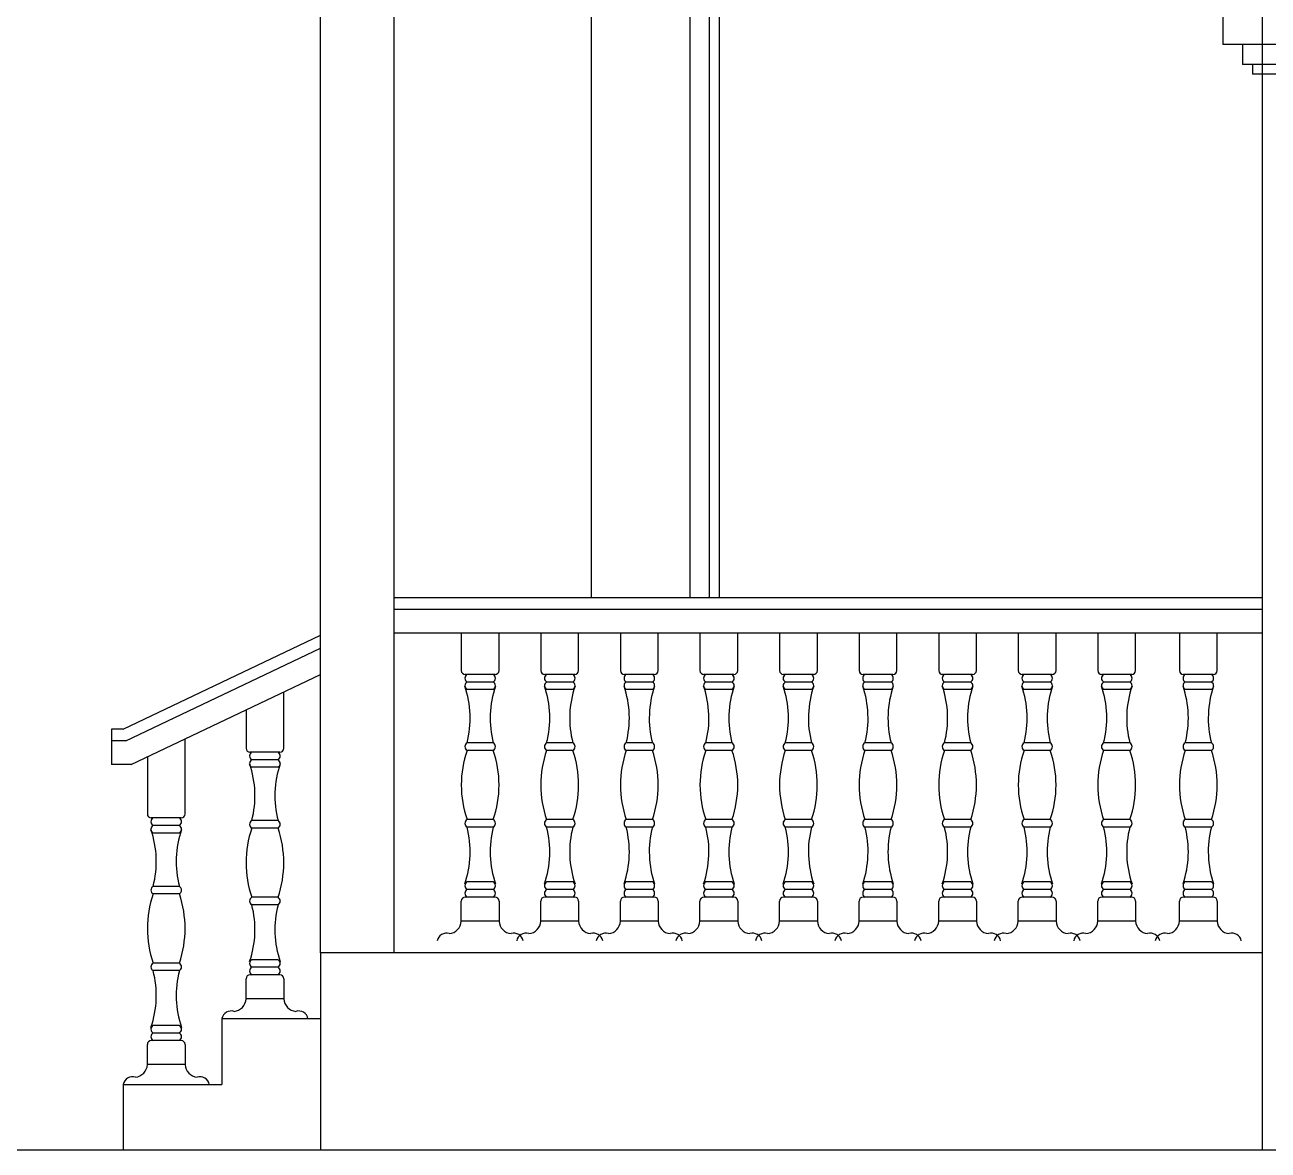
# Model space of a CAD drawing. Extents: x 182769.15 to 182771.38, y 101811.72 to 101812.21.
# Drawn here: x 182770.7202 to 182770.7832, y 101812.0323 to 101812.0893 of the extents above; entities that cross this region are included whole.
import ezdxf

# ---------------------------------------------------------------- set-up
doc = ezdxf.new("R2010")
doc.units = 0
doc.header["$MEASUREMENT"] = 0
doc.layers.add('BALKON', color=4, linetype='Continuous')
doc.layers.add('DUVAR', color=7, linetype='Continuous')

msp = doc.modelspace()

# ---------------------------------------------------------------- linework, layer by layer
at = {"layer": 'BALKON'}
for p, q in [((182770.7389413509, 101812.0602767551), (182770.7829413509, 101812.0602767551)), ((182770.7389413509, 101812.0596767551), (182770.7829413509, 101812.0596767551)), ((182770.7389413509, 101812.0584767551), (182770.7829413509, 101812.0584767551)), ((182770.7423558311, 101812.0584767551), (182770.7423558311, 101812.0565729722)), ((182770.7442710311, 101812.0565729722), (182770.7442710311, 101812.0584767551)), ((182770.7463878311, 101812.0584767551), (182770.7463878311, 101812.0565729722)), ((182770.7483030311, 101812.0565729722), (182770.7483030311, 101812.0584767551)), ((182770.7504198311, 101812.0584767551), (182770.7504198311, 101812.0565729722)), ((182770.7523350311, 101812.0565729722), (182770.7523350311, 101812.0584767551)), ((182770.7544518311, 101812.0584767551), (182770.7544518311, 101812.0565729722)), ((182770.7563670311, 101812.0565729722), (182770.7563670311, 101812.0584767551)), ((182770.7584838311, 101812.0584767551), (182770.7584838311, 101812.0565729722)), ((182770.7603990311, 101812.0565729722), (182770.7603990311, 101812.0584767551)), ((182770.7625158311, 101812.0584767551), (182770.7625158311, 101812.0565729722)), ((182770.7644310311, 101812.0565729722), (182770.7644310311, 101812.0584767551)), ((182770.7665478312, 101812.0584767551), (182770.7665478312, 101812.0565729722)), ((182770.7684630311, 101812.0565729722), (182770.7684630311, 101812.0584767551)), ((182770.7705798312, 101812.0584767551), (182770.7705798312, 101812.0565729722)), ((182770.7724950312, 101812.0565729722), (182770.7724950312, 101812.0584767551)), ((182770.7746118311, 101812.0584767551), (182770.7746118311, 101812.0565729722)), ((182770.7765270312, 101812.0565729722), (182770.7765270312, 101812.0584767551)), ((182770.7787454382, 101812.0584767551), (182770.7787454382, 101812.0565729722)), ((182770.7806606382, 101812.0565729722), (182770.7806606382, 101812.0584767551)), ((182770.7440712111, 101812.0563731322), (182770.7425556711, 101812.0563731322)), ((182770.7481032111, 101812.0563731322), (182770.7465876711, 101812.0563731322)), ((182770.7521352111, 101812.0563731322), (182770.7506196711, 101812.0563731322)), ((182770.7561672111, 101812.0563731322), (182770.7546516711, 101812.0563731322)), ((182770.7601992111, 101812.0563731322), (182770.7586836711, 101812.0563731322)), ((182770.7642312111, 101812.0563731322), (182770.7627156712, 101812.0563731322)), ((182770.7682632112, 101812.0563731322), (182770.7667476712, 101812.0563731322)), ((182770.7722952112, 101812.0563731322), (182770.7707796711, 101812.0563731322)), ((182770.7763272111, 101812.0563731322), (182770.7748116711, 101812.0563731322)), ((182770.7804608182, 101812.0563731322), (182770.7789452782, 101812.0563731322)), ((182770.7439780911, 101812.0559897922), (182770.7426487911, 101812.0559897922)), ((182770.7480100911, 101812.0559897922), (182770.7466807911, 101812.0559897922)), ((182770.7520420911, 101812.0559897922), (182770.7507127911, 101812.0559897922)), ((182770.7560740911, 101812.0559897922), (182770.7547447911, 101812.0559897922)), ((182770.7601060912, 101812.0559897922), (182770.7587767911, 101812.0559897922)), ((182770.7641380912, 101812.0559897922), (182770.7628087911, 101812.0559897922)), ((182770.7681700911, 101812.0559897922), (182770.7668407912, 101812.0559897922)), ((182770.7722020911, 101812.0559897922), (182770.7708727912, 101812.0559897922)), ((182770.7762340911, 101812.0559897922), (182770.7749047911, 101812.0559897922)), ((182770.7803676982, 101812.0559897922), (182770.7790383982, 101812.0559897922)), ((182770.7333641216, 101812.0526351665), (182770.7333641216, 101812.055489058)), ((182770.7439780911, 101812.0556067522), (182770.7426487911, 101812.0556067522)), ((182770.7480100911, 101812.0556067522), (182770.7466807911, 101812.0556067522)), ((182770.7520420911, 101812.0556067522), (182770.7507127911, 101812.0556067522)), ((182770.7560740911, 101812.0556067522), (182770.7547447911, 101812.0556067522)), ((182770.7601060912, 101812.0556067522), (182770.7587767911, 101812.0556067522)), ((182770.7641380912, 101812.0556067522), (182770.7628087911, 101812.0556067522)), ((182770.7681700911, 101812.0556067522), (182770.7668407912, 101812.0556067522)), ((182770.7722020911, 101812.0556067522), (182770.7708727912, 101812.0556067522)), ((182770.7762340911, 101812.0556067522), (182770.7749047911, 101812.0556067522)), ((182770.7803676982, 101812.0556067522), (182770.7790383982, 101812.0556067522)), ((182770.7314489216, 101812.0545769541), (182770.7314489216, 101812.0526351665)), ((182770.7283635198, 101812.0493031665), (182770.7283635198, 101812.0531075477)), ((182770.7439780911, 101812.0529064322), (182770.7426487911, 101812.0529064322)), ((182770.7439780911, 101812.0525233922), (182770.7426487911, 101812.0525233922)), ((182770.7480100911, 101812.0529064322), (182770.7466807911, 101812.0529064322)), ((182770.7480100911, 101812.0525233922), (182770.7466807911, 101812.0525233922)), ((182770.7520420911, 101812.0529064322), (182770.7507127911, 101812.0529064322)), ((182770.7520420911, 101812.0525233922), (182770.7507127911, 101812.0525233922)), ((182770.7560740911, 101812.0529064322), (182770.7547447911, 101812.0529064322)), ((182770.7560740911, 101812.0525233922), (182770.7547447911, 101812.0525233922)), ((182770.7601060912, 101812.0529064322), (182770.7587767911, 101812.0529064322)), ((182770.7601060912, 101812.0525233922), (182770.7587767911, 101812.0525233922)), ((182770.7641380912, 101812.0529064322), (182770.7628087911, 101812.0529064322)), ((182770.7641380912, 101812.0525233922), (182770.7628087911, 101812.0525233922)), ((182770.7681700911, 101812.0529064322), (182770.7668407912, 101812.0529064322)), ((182770.7681700911, 101812.0525233922), (182770.7668407912, 101812.0525233922)), ((182770.7722020911, 101812.0529064322), (182770.7708727912, 101812.0529064322)), ((182770.7722020911, 101812.0525233922), (182770.7708727912, 101812.0525233922)), ((182770.7762340911, 101812.0529064322), (182770.7749047911, 101812.0529064322)), ((182770.7762340911, 101812.0525233922), (182770.7749047911, 101812.0525233922)), ((182770.7803676982, 101812.0529064322), (182770.7790383982, 101812.0529064322)), ((182770.7803676982, 101812.0525233922), (182770.7790383982, 101812.0525233922)), ((182770.7264483198, 101812.0521954437), (182770.7264483198, 101812.0493031665)), ((182770.7331643016, 101812.0524353265), (182770.7316487616, 101812.0524353265)), ((182770.7330711816, 101812.0520519865), (182770.7317418816, 101812.0520519865)), ((182770.7330711816, 101812.0516689465), (182770.7317418816, 101812.0516689465)), ((182770.7281636998, 101812.0491033265), (182770.7266481598, 101812.0491033265)), ((182770.7330711816, 101812.0489686265), (182770.7317418816, 101812.0489686265)), ((182770.7439780911, 101812.0490213922), (182770.7426487911, 101812.0490213922)), ((182770.7480100911, 101812.0490213922), (182770.7466807911, 101812.0490213922)), ((182770.7520420911, 101812.0490213922), (182770.7507127911, 101812.0490213922)), ((182770.7560740911, 101812.0490213922), (182770.7547447911, 101812.0490213922)), ((182770.7601060912, 101812.0490213922), (182770.7587767911, 101812.0490213922)), ((182770.7641380912, 101812.0490213922), (182770.7628087911, 101812.0490213922)), ((182770.7681700911, 101812.0490213922), (182770.7668407912, 101812.0490213922)), ((182770.7722020911, 101812.0490213922), (182770.7708727912, 101812.0490213922)), ((182770.7762340911, 101812.0490213922), (182770.7749047911, 101812.0490213922)), ((182770.7803676982, 101812.0490213922), (182770.7790383982, 101812.0490213922)), ((182770.7280705798, 101812.0487199865), (182770.7267412798, 101812.0487199865)), ((182770.7280705798, 101812.0483369465), (182770.7267412798, 101812.0483369465)), ((182770.7330711816, 101812.0485855865), (182770.7317418816, 101812.0485855865)), ((182770.7439780911, 101812.0486383522), (182770.7426487911, 101812.0486383522)), ((182770.7480100911, 101812.0486383522), (182770.7466807911, 101812.0486383522)), ((182770.7520420911, 101812.0486383522), (182770.7507127911, 101812.0486383522)), ((182770.7560740911, 101812.0486383522), (182770.7547447911, 101812.0486383522)), ((182770.7601060912, 101812.0486383522), (182770.7587767911, 101812.0486383522)), ((182770.7641380912, 101812.0486383522), (182770.7628087911, 101812.0486383522)), ((182770.7681700911, 101812.0486383522), (182770.7668407912, 101812.0486383522)), ((182770.7722020911, 101812.0486383522), (182770.7708727912, 101812.0486383522)), ((182770.7762340911, 101812.0486383522), (182770.7749047911, 101812.0486383522)), ((182770.7803676982, 101812.0486383522), (182770.7790383982, 101812.0486383522)), ((182770.7280705798, 101812.0456366265), (182770.7267412798, 101812.0456366265)), ((182770.7439780911, 101812.0458619522), (182770.7426487911, 101812.0458619522)), ((182770.7480100911, 101812.0458619522), (182770.7466807911, 101812.0458619522)), ((182770.7520420911, 101812.0458619522), (182770.7507127911, 101812.0458619522)), ((182770.7560740911, 101812.0458619522), (182770.7547447911, 101812.0458619522)), ((182770.7601060912, 101812.0458619522), (182770.7587767911, 101812.0458619522)), ((182770.7641380912, 101812.0458619522), (182770.7628087911, 101812.0458619522)), ((182770.7681700911, 101812.0458619522), (182770.7668407912, 101812.0458619522)), ((182770.7722020911, 101812.0458619522), (182770.7708727912, 101812.0458619522)), ((182770.7762340911, 101812.0458619522), (182770.7749047911, 101812.0458619522)), ((182770.7803676982, 101812.0458619522), (182770.7790383982, 101812.0458619522)), ((182770.7280705798, 101812.0452535865), (182770.7267412798, 101812.0452535865)), ((182770.7330711816, 101812.0450835865), (182770.7317418816, 101812.0450835865)), ((182770.7440712111, 101812.0450955722), (182770.7425556711, 101812.0450955722)), ((182770.7439780911, 101812.0454789122), (182770.7426487911, 101812.0454789122)), ((182770.7481032111, 101812.0450955722), (182770.7465876711, 101812.0450955722)), ((182770.7480100911, 101812.0454789122), (182770.7466807911, 101812.0454789122)), ((182770.7521352111, 101812.0450955722), (182770.7506196711, 101812.0450955722)), ((182770.7520420911, 101812.0454789122), (182770.7507127911, 101812.0454789122)), ((182770.7561672111, 101812.0450955722), (182770.7546516711, 101812.0450955722)), ((182770.7560740911, 101812.0454789122), (182770.7547447911, 101812.0454789122)), ((182770.7601992111, 101812.0450955722), (182770.7586836711, 101812.0450955722)), ((182770.7601060912, 101812.0454789122), (182770.7587767911, 101812.0454789122)), ((182770.7642312111, 101812.0450955722), (182770.7627156712, 101812.0450955722)), ((182770.7641380912, 101812.0454789122), (182770.7628087911, 101812.0454789122)), ((182770.7682632112, 101812.0450955722), (182770.7667476712, 101812.0450955722)), ((182770.7681700911, 101812.0454789122), (182770.7668407912, 101812.0454789122)), ((182770.7722952112, 101812.0450955722), (182770.7707796711, 101812.0450955722)), ((182770.7722020911, 101812.0454789122), (182770.7708727912, 101812.0454789122)), ((182770.7763272111, 101812.0450955722), (182770.7748116711, 101812.0450955722)), ((182770.7762340911, 101812.0454789122), (182770.7749047911, 101812.0454789122)), ((182770.7804608182, 101812.0450955722), (182770.7789452782, 101812.0450955722)), ((182770.7803676982, 101812.0454789122), (182770.7790383982, 101812.0454789122)), ((182770.7330711816, 101812.0447005465), (182770.7317418816, 101812.0447005465)), ((182770.7423558311, 101812.0438784122), (182770.7423558311, 101812.0448957322)), ((182770.7442710311, 101812.0448957322), (182770.7442710311, 101812.0438784122)), ((182770.7463878311, 101812.0438784122), (182770.7463878311, 101812.0448957322)), ((182770.7483030311, 101812.0448957322), (182770.7483030311, 101812.0438784122)), ((182770.7504198311, 101812.0438784122), (182770.7504198311, 101812.0448957322)), ((182770.7523350311, 101812.0448957322), (182770.7523350311, 101812.0438784122)), ((182770.7544518311, 101812.0438784122), (182770.7544518311, 101812.0448957322)), ((182770.7563670311, 101812.0448957322), (182770.7563670311, 101812.0438784122)), ((182770.7584838311, 101812.0438784122), (182770.7584838311, 101812.0448957322)), ((182770.7603990311, 101812.0448957322), (182770.7603990311, 101812.0438784122)), ((182770.7625158311, 101812.0438784122), (182770.7625158311, 101812.0448957322)), ((182770.7644310311, 101812.0448957322), (182770.7644310311, 101812.0438784122)), ((182770.7665478312, 101812.0438784122), (182770.7665478312, 101812.0448957322)), ((182770.7684630311, 101812.0448957322), (182770.7684630311, 101812.0438784122)), ((182770.7705798312, 101812.0438784122), (182770.7705798312, 101812.0448957322)), ((182770.7724950312, 101812.0448957322), (182770.7724950312, 101812.0438784122)), ((182770.7746118311, 101812.0438784122), (182770.7746118311, 101812.0448957322)), ((182770.7765270312, 101812.0448957322), (182770.7765270312, 101812.0438784122)), ((182770.7787454382, 101812.0438784122), (182770.7787454382, 101812.0448957322)), ((182770.7806606382, 101812.0448957322), (182770.7806606382, 101812.0438784122)), ((182770.7442710311, 101812.0438784122), (182770.7423558311, 101812.0438784122)), ((182770.7483030311, 101812.0438784122), (182770.7463878311, 101812.0438784122)), ((182770.7523350311, 101812.0438784122), (182770.7504198311, 101812.0438784122)), ((182770.7563670311, 101812.0438784122), (182770.7544518311, 101812.0438784122)), ((182770.7603990311, 101812.0438784122), (182770.7584838311, 101812.0438784122)), ((182770.7644310311, 101812.0438784122), (182770.7625158311, 101812.0438784122)), ((182770.7684630311, 101812.0438784122), (182770.7665478312, 101812.0438784122)), ((182770.7724950312, 101812.0438784122), (182770.7705798312, 101812.0438784122)), ((182770.7765270312, 101812.0438784122), (182770.7746118311, 101812.0438784122)), ((182770.7806606382, 101812.0438784122), (182770.7787454382, 101812.0438784122)), ((182770.7330711816, 101812.0419241465), (182770.7317418816, 101812.0419241465)), ((182770.7280705798, 101812.0417515865), (182770.7267412798, 101812.0417515865)), ((182770.7280705798, 101812.0413685465), (182770.7267412798, 101812.0413685465)), ((182770.7330711816, 101812.0415411065), (182770.7317418816, 101812.0415411065)), ((182770.7314489216, 101812.0399406065), (182770.7314489216, 101812.0409579265)), ((182770.7331643016, 101812.0411577665), (182770.7316487616, 101812.0411577665)), ((182770.7333641216, 101812.0409579265), (182770.7333641216, 101812.0399406065)), ((182770.7333641216, 101812.0399406065), (182770.7314489216, 101812.0399406065)), ((182770.7280705798, 101812.0385921465), (182770.7267412798, 101812.0385921465)), ((182770.7280705798, 101812.0382091065), (182770.7267412798, 101812.0382091065)), ((182770.7264483198, 101812.0366086065), (182770.7264483198, 101812.0376259265)), ((182770.7281636998, 101812.0378257665), (182770.7266481598, 101812.0378257665)), ((182770.7283635198, 101812.0376259265), (182770.7283635198, 101812.0366086065)), ((182770.7283635198, 101812.0366086065), (182770.7264483198, 101812.0366086065))]:
    msp.add_line(p, q, dxfattribs=at)
for centre, radius, start, end in [((182770.7425556711, 101812.0565729722), 0.00019982, 180, 270), ((182770.7427597511, 101812.0561816122), 0.00022134, 120.0894435224688, 239.9105564775312), ((182770.7438671111, 101812.0561816122), 0.00022134, 300.0894435224688, 59.91055647753119), ((182770.7440712111, 101812.0565729722), 0.00019982, 270, 0), ((182770.7465876711, 101812.0565729722), 0.00019982, 180, 270), ((182770.7467917512, 101812.0561816122), 0.00022134, 120.0894435224688, 239.9105564775312), ((182770.7478991111, 101812.0561816122), 0.00022134, 300.0894435224688, 59.91055647753119), ((182770.7481032111, 101812.0565729722), 0.00019982, 270, 0), ((182770.7506196711, 101812.0565729722), 0.00019982, 180, 270), ((182770.7508237512, 101812.0561816122), 0.00022134, 120.0894435224688, 239.9105564775312), ((182770.7519311112, 101812.0561816122), 0.00022134, 300.0894435224688, 59.91055647753119), ((182770.7521352111, 101812.0565729722), 0.00019982, 270, 0), ((182770.7546516711, 101812.0565729722), 0.00019982, 180, 270), ((182770.7548557511, 101812.0561816122), 0.00022134, 120.0894435224688, 239.9105564775312), ((182770.7559631112, 101812.0561816122), 0.00022134, 300.0894435224688, 59.91055647753119), ((182770.7561672111, 101812.0565729722), 0.00019982, 270, 0), ((182770.7586836711, 101812.0565729722), 0.00019982, 180, 270), ((182770.7588877511, 101812.0561816122), 0.00022134, 120.0894435224688, 239.9105564775312), ((182770.7599951111, 101812.0561816122), 0.00022134, 300.0894435224688, 59.91055647753119), ((182770.7601992111, 101812.0565729722), 0.00019982, 270, 0), ((182770.7627156712, 101812.0565729722), 0.00019982, 180, 270), ((182770.7629197511, 101812.0561816122), 0.00022134, 120.0894435224688, 239.9105564775312), ((182770.7640271111, 101812.0561816122), 0.00022134, 300.0894435224688, 59.91055647753119), ((182770.7642312111, 101812.0565729722), 0.00019982, 270, 0), ((182770.7667476712, 101812.0565729722), 0.00019982, 180, 270), ((182770.7669517511, 101812.0561816122), 0.00022134, 120.0894435224688, 239.9105564775312), ((182770.7680591111, 101812.0561816122), 0.00022134, 300.0894435224688, 59.91055647753119), ((182770.7682632112, 101812.0565729722), 0.00019982, 270, 0), ((182770.7707796711, 101812.0565729722), 0.00019982, 180, 270), ((182770.7709837511, 101812.0561816122), 0.00022134, 120.0894435224688, 239.9105564775312), ((182770.7720911111, 101812.0561816122), 0.00022134, 300.0894435224688, 59.91055647753119), ((182770.7722952112, 101812.0565729722), 0.00019982, 270, 0), ((182770.7748116711, 101812.0565729722), 0.00019982, 180, 270), ((182770.7750157511, 101812.0561816122), 0.00022134, 120.0894435224688, 239.9105564775312), ((182770.7761231111, 101812.0561816122), 0.00022134, 300.0894435224688, 59.91055647753119), ((182770.7763272111, 101812.0565729722), 0.00019982, 270, 0), ((182770.7789452782, 101812.0565729722), 0.00019982, 180, 270), ((182770.7791493582, 101812.0561816122), 0.00022134, 120.0894435224688, 239.9105564775312), ((182770.7802567182, 101812.0561816122), 0.00022134, 300.0894435224688, 59.91055647753119), ((182770.7804608182, 101812.0565729722), 0.00019982, 270, 0), ((182770.7427597511, 101812.0557982722), 0.00022134, 120.0894435224688, 239.9105564775312), ((182770.7378214911, 101812.0541594922), 0.00498728, 345.448350222127, 18.95177777920801), ((182770.7488053911, 101812.0541594922), 0.00498728, 161.048222220792, 194.551649777873), ((182770.7438671111, 101812.0557982722), 0.00022134, 300.0894435224688, 59.91055647753119), ((182770.7467917512, 101812.0557982722), 0.00022134, 120.0894435224688, 239.9105564775312), ((182770.7418534911, 101812.0541594922), 0.00498728, 345.448350222127, 18.95177777920801), ((182770.7528373911, 101812.0541594922), 0.00498728, 161.048222220792, 194.551649777873), ((182770.7478991111, 101812.0557982722), 0.00022134, 300.0894435224688, 59.91055647753119), ((182770.7508237512, 101812.0557982722), 0.00022134, 120.0894435224688, 239.9105564775312), ((182770.7458854911, 101812.0541594922), 0.00498728, 345.448350222127, 18.95177777920801), ((182770.7568693911, 101812.0541594922), 0.00498728, 161.048222220792, 194.551649777873), ((182770.7519311112, 101812.0557982722), 0.00022134, 300.0894435224688, 59.91055647753119), ((182770.7548557511, 101812.0557982722), 0.00022134, 120.0894435224688, 239.9105564775312), ((182770.7499174911, 101812.0541594922), 0.00498728, 345.448350222127, 18.95177777920801), ((182770.7609013911, 101812.0541594922), 0.00498728, 161.048222220792, 194.551649777873), ((182770.7559631112, 101812.0557982722), 0.00022134, 300.0894435224688, 59.91055647753119), ((182770.7588877511, 101812.0557982722), 0.00022134, 120.0894435224688, 239.9105564775312), ((182770.7539494911, 101812.0541594922), 0.00498728, 345.448350222127, 18.95177777920801), ((182770.7649333912, 101812.0541594922), 0.00498728, 161.048222220792, 194.551649777873), ((182770.7599951111, 101812.0557982722), 0.00022134, 300.0894435224688, 59.91055647753119), ((182770.7629197511, 101812.0557982722), 0.00022134, 120.0894435224688, 239.9105564775312), ((182770.7579814911, 101812.0541594922), 0.00498728, 345.448350222127, 18.95177777920801), ((182770.7689653912, 101812.0541594922), 0.00498728, 161.048222220792, 194.551649777873), ((182770.7640271111, 101812.0557982722), 0.00022134, 300.0894435224688, 59.91055647753119), ((182770.7669517511, 101812.0557982722), 0.00022134, 120.0894435224688, 239.9105564775312), ((182770.7620134911, 101812.0541594922), 0.00498728, 345.448350222127, 18.95177777920801), ((182770.7729973911, 101812.0541594922), 0.00498728, 161.048222220792, 194.551649777873), ((182770.7680591111, 101812.0557982722), 0.00022134, 300.0894435224688, 59.91055647753119), ((182770.7709837511, 101812.0557982722), 0.00022134, 120.0894435224688, 239.9105564775312), ((182770.7660454912, 101812.0541594922), 0.00498728, 345.448350222127, 18.95177777920801), ((182770.7770293911, 101812.0541594922), 0.00498728, 161.048222220792, 194.551649777873), ((182770.7720911111, 101812.0557982722), 0.00022134, 300.0894435224688, 59.91055647753119), ((182770.7750157511, 101812.0557982722), 0.00022134, 120.0894435224688, 239.9105564775312), ((182770.7700774912, 101812.0541594922), 0.00498728, 345.448350222127, 18.95177777920801), ((182770.7810613911, 101812.0541594922), 0.00498728, 161.048222220792, 194.551649777873), ((182770.7761231111, 101812.0557982722), 0.00022134, 300.0894435224688, 59.91055647753119), ((182770.7791493582, 101812.0557982722), 0.00022134, 120.0894435224688, 239.9105564775312), ((182770.7742110982, 101812.0541594922), 0.00498728, 345.448350222127, 18.95177777920801), ((182770.7851949982, 101812.0541594922), 0.00498728, 161.048222220792, 194.551649777873), ((182770.7802567182, 101812.0557982722), 0.00022134, 300.0894435224688, 59.91055647753119), ((182770.7316487616, 101812.0526351665), 0.00019982, 180, 270), ((182770.7331643016, 101812.0526351665), 0.00019982, 270, 0), ((182770.7477491711, 101812.0507723922), 0.005392600000000001, 161.0523565603966, 198.9476434396034), ((182770.7427597511, 101812.0527149122), 0.00022134, 120.0894435224688, 239.9105564775312), ((182770.7438671111, 101812.0527149122), 0.00022134, 300.0894435224688, 59.91055647753119), ((182770.7388776912, 101812.0507723922), 0.005392600000000001, 341.0523565603967, 18.94764343960335), ((182770.7517811711, 101812.0507723922), 0.005392600000000001, 161.0523565603966, 198.9476434396034), ((182770.7467917512, 101812.0527149122), 0.00022134, 120.0894435224688, 239.9105564775312), ((182770.7478991111, 101812.0527149122), 0.00022134, 300.0894435224688, 59.91055647753119), ((182770.7429096912, 101812.0507723922), 0.005392600000000001, 341.0523565603967, 18.94764343960335), ((182770.7558131712, 101812.0507723922), 0.005392600000000001, 161.0523565603966, 198.9476434396034), ((182770.7508237512, 101812.0527149122), 0.00022134, 120.0894435224688, 239.9105564775312), ((182770.7519311112, 101812.0527149122), 0.00022134, 300.0894435224688, 59.91055647753119), ((182770.7469416911, 101812.0507723922), 0.005392600000000001, 341.0523565603967, 18.94764343960335), ((182770.7598451712, 101812.0507723922), 0.005392600000000001, 161.0523565603966, 198.9476434396034), ((182770.7548557511, 101812.0527149122), 0.00022134, 120.0894435224688, 239.9105564775312), ((182770.7559631112, 101812.0527149122), 0.00022134, 300.0894435224688, 59.91055647753119), ((182770.7509736911, 101812.0507723922), 0.005392600000000001, 341.0523565603967, 18.94764343960335), ((182770.7638771711, 101812.0507723922), 0.005392600000000001, 161.0523565603966, 198.9476434396034), ((182770.7588877511, 101812.0527149122), 0.00022134, 120.0894435224688, 239.9105564775312), ((182770.7599951111, 101812.0527149122), 0.00022134, 300.0894435224688, 59.91055647753119), ((182770.7550056911, 101812.0507723922), 0.005392600000000001, 341.0523565603967, 18.94764343960335), ((182770.7679091711, 101812.0507723922), 0.005392600000000001, 161.0523565603966, 198.9476434396034), ((182770.7629197511, 101812.0527149122), 0.00022134, 120.0894435224688, 239.9105564775312), ((182770.7640271111, 101812.0527149122), 0.00022134, 300.0894435224688, 59.91055647753119), ((182770.7590376911, 101812.0507723922), 0.005392600000000001, 341.0523565603967, 18.94764343960335), ((182770.7719411711, 101812.0507723922), 0.005392600000000001, 161.0523565603966, 198.9476434396034), ((182770.7669517511, 101812.0527149122), 0.00022134, 120.0894435224688, 239.9105564775312), ((182770.7680591111, 101812.0527149122), 0.00022134, 300.0894435224688, 59.91055647753119), ((182770.7630696911, 101812.0507723922), 0.005392600000000001, 341.0523565603967, 18.94764343960335), ((182770.7759731711, 101812.0507723922), 0.005392600000000001, 161.0523565603966, 198.9476434396034), ((182770.7709837511, 101812.0527149122), 0.00022134, 120.0894435224688, 239.9105564775312), ((182770.7720911111, 101812.0527149122), 0.00022134, 300.0894435224688, 59.91055647753119), ((182770.7671016911, 101812.0507723922), 0.005392600000000001, 341.0523565603967, 18.94764343960335), ((182770.7800051711, 101812.0507723922), 0.005392600000000001, 161.0523565603966, 198.9476434396034), ((182770.7750157511, 101812.0527149122), 0.00022134, 120.0894435224688, 239.9105564775312), ((182770.7761231111, 101812.0527149122), 0.00022134, 300.0894435224688, 59.91055647753119), ((182770.7711336911, 101812.0507723922), 0.005392600000000001, 341.0523565603967, 18.94764343960335), ((182770.7841387782, 101812.0507723922), 0.005392600000000001, 161.0523565603966, 198.9476434396034), ((182770.7791493582, 101812.0527149122), 0.00022134, 120.0894435224688, 239.9105564775312), ((182770.7802567182, 101812.0527149122), 0.00022134, 300.0894435224688, 59.91055647753119), ((182770.7752672982, 101812.0507723922), 0.005392600000000001, 341.0523565603967, 18.94764343960335), ((182770.7318528416, 101812.0522438065), 0.00022134, 120.0894435224688, 239.9105564775312), ((182770.7318528416, 101812.0518604665), 0.00022134, 120.0894435224688, 239.9105564775312), ((182770.7329602016, 101812.0522438065), 0.00022134, 300.0894435224688, 59.91055647753119), ((182770.7329602016, 101812.0518604665), 0.00022134, 300.0894435224688, 59.91055647753119), ((182770.7269145816, 101812.0502216865), 0.00498728, 345.448350222127, 18.95177777920801), ((182770.7378984816, 101812.0502216865), 0.00498728, 161.048222220792, 194.551649777873), ((182770.7266481598, 101812.0493031665), 0.00019982, 180, 270), ((182770.7268522398, 101812.0489118065), 0.00022134, 120.0894435224688, 239.9105564775312), ((182770.7279595998, 101812.0489118065), 0.00022134, 300.0894435224688, 59.91055647753119), ((182770.7281636998, 101812.0493031665), 0.00019982, 270, 0), ((182770.7318528416, 101812.0487771065), 0.00022134, 120.0894435224688, 239.9105564775312), ((182770.7329602016, 101812.0487771065), 0.00022134, 300.0894435224688, 59.91055647753119), ((182770.7427597511, 101812.0488298722), 0.00022134, 120.0894435224688, 239.9105564775312), ((182770.7438671111, 101812.0488298722), 0.00022134, 300.0894435224688, 59.91055647753119), ((182770.7467917512, 101812.0488298722), 0.00022134, 120.0894435224688, 239.9105564775312), ((182770.7478991111, 101812.0488298722), 0.00022134, 300.0894435224688, 59.91055647753119), ((182770.7508237512, 101812.0488298722), 0.00022134, 120.0894435224688, 239.9105564775312), ((182770.7519311112, 101812.0488298722), 0.00022134, 300.0894435224688, 59.91055647753119), ((182770.7548557511, 101812.0488298722), 0.00022134, 120.0894435224688, 239.9105564775312), ((182770.7559631112, 101812.0488298722), 0.00022134, 300.0894435224688, 59.91055647753119), ((182770.7588877511, 101812.0488298722), 0.00022134, 120.0894435224688, 239.9105564775312), ((182770.7599951111, 101812.0488298722), 0.00022134, 300.0894435224688, 59.91055647753119), ((182770.7629197511, 101812.0488298722), 0.00022134, 120.0894435224688, 239.9105564775312), ((182770.7640271111, 101812.0488298722), 0.00022134, 300.0894435224688, 59.91055647753119), ((182770.7669517511, 101812.0488298722), 0.00022134, 120.0894435224688, 239.9105564775312), ((182770.7680591111, 101812.0488298722), 0.00022134, 300.0894435224688, 59.91055647753119), ((182770.7709837511, 101812.0488298722), 0.00022134, 120.0894435224688, 239.9105564775312), ((182770.7720911111, 101812.0488298722), 0.00022134, 300.0894435224688, 59.91055647753119), ((182770.7750157511, 101812.0488298722), 0.00022134, 120.0894435224688, 239.9105564775312), ((182770.7761231111, 101812.0488298722), 0.00022134, 300.0894435224688, 59.91055647753119), ((182770.7791493582, 101812.0488298722), 0.00022134, 120.0894435224688, 239.9105564775312), ((182770.7802567182, 101812.0488298722), 0.00022134, 300.0894435224688, 59.91055647753119), ((182770.7268522398, 101812.0485284665), 0.00022134, 120.0894435224688, 239.9105564775312), ((182770.7219139798, 101812.0468896865), 0.00498728, 345.448350222127, 18.95177777920801), ((182770.7328978798, 101812.0468896865), 0.00498728, 161.048222220792, 194.551649777873), ((182770.7279595998, 101812.0485284665), 0.00022134, 300.0894435224688, 59.91055647753119), ((182770.7368422616, 101812.0468345865), 0.005392600000000001, 161.0523565603966, 198.9476434396034), ((182770.7279707816, 101812.0468345865), 0.005392600000000001, 341.0523565603967, 18.94764343960335), ((182770.7378214911, 101812.0473852922), 0.00498728, 341.048222220792, 14.55164977787298), ((182770.7488053911, 101812.0473852922), 0.00498728, 165.448350222127, 198.951777779208), ((182770.7418534911, 101812.0473852922), 0.00498728, 341.048222220792, 14.55164977787298), ((182770.7528373911, 101812.0473852922), 0.00498728, 165.448350222127, 198.951777779208), ((182770.7458854911, 101812.0473852922), 0.00498728, 341.048222220792, 14.55164977787298), ((182770.7568693911, 101812.0473852922), 0.00498728, 165.448350222127, 198.951777779208), ((182770.7499174911, 101812.0473852922), 0.00498728, 341.048222220792, 14.55164977787298), ((182770.7609013911, 101812.0473852922), 0.00498728, 165.448350222127, 198.951777779208), ((182770.7539494911, 101812.0473852922), 0.00498728, 341.048222220792, 14.55164977787298), ((182770.7649333912, 101812.0473852922), 0.00498728, 165.448350222127, 198.951777779208), ((182770.7579814911, 101812.0473852922), 0.00498728, 341.048222220792, 14.55164977787298), ((182770.7689653912, 101812.0473852922), 0.00498728, 165.448350222127, 198.951777779208), ((182770.7620134911, 101812.0473852922), 0.00498728, 341.048222220792, 14.55164977787298), ((182770.7729973911, 101812.0473852922), 0.00498728, 165.448350222127, 198.951777779208), ((182770.7660454912, 101812.0473852922), 0.00498728, 341.048222220792, 14.55164977787298), ((182770.7770293911, 101812.0473852922), 0.00498728, 165.448350222127, 198.951777779208), ((182770.7700774912, 101812.0473852922), 0.00498728, 341.048222220792, 14.55164977787298), ((182770.7810613911, 101812.0473852922), 0.00498728, 165.448350222127, 198.951777779208), ((182770.7742110982, 101812.0473852922), 0.00498728, 341.048222220792, 14.55164977787298), ((182770.7851949982, 101812.0473852922), 0.00498728, 165.448350222127, 198.951777779208), ((182770.7268522398, 101812.0454451065), 0.00022134, 120.0894435224688, 239.9105564775312), ((182770.7279595998, 101812.0454451065), 0.00022134, 300.0894435224688, 59.91055647753119), ((182770.7427597511, 101812.0456704322), 0.00022134, 120.0894435224688, 239.9105564775312), ((182770.7438671111, 101812.0456704322), 0.00022134, 300.0894435224688, 59.91055647753119), ((182770.7467917512, 101812.0456704322), 0.00022134, 120.0894435224688, 239.9105564775312), ((182770.7478991111, 101812.0456704322), 0.00022134, 300.0894435224688, 59.91055647753119), ((182770.7508237512, 101812.0456704322), 0.00022134, 120.0894435224688, 239.9105564775312), ((182770.7519311112, 101812.0456704322), 0.00022134, 300.0894435224688, 59.91055647753119), ((182770.7548557511, 101812.0456704322), 0.00022134, 120.0894435224688, 239.9105564775312), ((182770.7559631112, 101812.0456704322), 0.00022134, 300.0894435224688, 59.91055647753119), ((182770.7588877511, 101812.0456704322), 0.00022134, 120.0894435224688, 239.9105564775312), ((182770.7599951111, 101812.0456704322), 0.00022134, 300.0894435224688, 59.91055647753119), ((182770.7629197511, 101812.0456704322), 0.00022134, 120.0894435224688, 239.9105564775312), ((182770.7640271111, 101812.0456704322), 0.00022134, 300.0894435224688, 59.91055647753119), ((182770.7669517511, 101812.0456704322), 0.00022134, 120.0894435224688, 239.9105564775312), ((182770.7680591111, 101812.0456704322), 0.00022134, 300.0894435224688, 59.91055647753119), ((182770.7709837511, 101812.0456704322), 0.00022134, 120.0894435224688, 239.9105564775312), ((182770.7720911111, 101812.0456704322), 0.00022134, 300.0894435224688, 59.91055647753119), ((182770.7750157511, 101812.0456704322), 0.00022134, 120.0894435224688, 239.9105564775312), ((182770.7761231111, 101812.0456704322), 0.00022134, 300.0894435224688, 59.91055647753119), ((182770.7791493582, 101812.0456704322), 0.00022134, 120.0894435224688, 239.9105564775312), ((182770.7802567182, 101812.0456704322), 0.00022134, 300.0894435224688, 59.91055647753119), ((182770.7318416598, 101812.0435025865), 0.005392600000000001, 161.0523565603966, 198.9476434396034), ((182770.7229701798, 101812.0435025865), 0.005392600000000001, 341.0523565603967, 18.94764343960335), ((182770.7318528416, 101812.0448920665), 0.00022134, 120.0894435224688, 239.9105564775312), ((182770.7329602016, 101812.0448920665), 0.00022134, 300.0894435224688, 59.91055647753119), ((182770.7425556711, 101812.0448957322), 0.00019982, 90, 180), ((182770.7427597511, 101812.0452870922), 0.00022134, 120.0894435224688, 239.9105564775312), ((182770.7438671111, 101812.0452870922), 0.00022134, 300.0894435224688, 59.91055647753119), ((182770.7440712111, 101812.0448957322), 0.00019982, 0, 90), ((182770.7465876711, 101812.0448957322), 0.00019982, 90, 180), ((182770.7467917512, 101812.0452870922), 0.00022134, 120.0894435224688, 239.9105564775312), ((182770.7478991111, 101812.0452870922), 0.00022134, 300.0894435224688, 59.91055647753119), ((182770.7481032111, 101812.0448957322), 0.00019982, 0, 90), ((182770.7506196711, 101812.0448957322), 0.00019982, 90, 180), ((182770.7508237512, 101812.0452870922), 0.00022134, 120.0894435224688, 239.9105564775312), ((182770.7519311112, 101812.0452870922), 0.00022134, 300.0894435224688, 59.91055647753119), ((182770.7521352111, 101812.0448957322), 0.00019982, 0, 90), ((182770.7546516711, 101812.0448957322), 0.00019982, 90, 180), ((182770.7548557511, 101812.0452870922), 0.00022134, 120.0894435224688, 239.9105564775312), ((182770.7559631112, 101812.0452870922), 0.00022134, 300.0894435224688, 59.91055647753119), ((182770.7561672111, 101812.0448957322), 0.00019982, 0, 90), ((182770.7586836711, 101812.0448957322), 0.00019982, 90, 180), ((182770.7588877511, 101812.0452870922), 0.00022134, 120.0894435224688, 239.9105564775312), ((182770.7599951111, 101812.0452870922), 0.00022134, 300.0894435224688, 59.91055647753119), ((182770.7601992111, 101812.0448957322), 0.00019982, 0, 90), ((182770.7627156712, 101812.0448957322), 0.00019982, 90, 180), ((182770.7629197511, 101812.0452870922), 0.00022134, 120.0894435224688, 239.9105564775312), ((182770.7640271111, 101812.0452870922), 0.00022134, 300.0894435224688, 59.91055647753119), ((182770.7642312111, 101812.0448957322), 0.00019982, 0, 90), ((182770.7667476712, 101812.0448957322), 0.00019982, 90, 180), ((182770.7669517511, 101812.0452870922), 0.00022134, 120.0894435224688, 239.9105564775312), ((182770.7680591111, 101812.0452870922), 0.00022134, 300.0894435224688, 59.91055647753119), ((182770.7682632112, 101812.0448957322), 0.00019982, 0, 90), ((182770.7707796711, 101812.0448957322), 0.00019982, 90, 180), ((182770.7709837511, 101812.0452870922), 0.00022134, 120.0894435224688, 239.9105564775312), ((182770.7720911111, 101812.0452870922), 0.00022134, 300.0894435224688, 59.91055647753119), ((182770.7722952112, 101812.0448957322), 0.00019982, 0, 90), ((182770.7748116711, 101812.0448957322), 0.00019982, 90, 180), ((182770.7750157511, 101812.0452870922), 0.00022134, 120.0894435224688, 239.9105564775312), ((182770.7761231111, 101812.0452870922), 0.00022134, 300.0894435224688, 59.91055647753119), ((182770.7763272111, 101812.0448957322), 0.00019982, 0, 90), ((182770.7789452782, 101812.0448957322), 0.00019982, 90, 180), ((182770.7791493582, 101812.0452870922), 0.00022134, 120.0894435224688, 239.9105564775312), ((182770.7802567182, 101812.0452870922), 0.00022134, 300.0894435224688, 59.91055647753119), ((182770.7804608182, 101812.0448957322), 0.00019982, 0, 90), ((182770.7269145816, 101812.0434474865), 0.00498728, 341.048222220792, 14.55164977787298), ((182770.7378984816, 101812.0434474865), 0.00498728, 165.448350222127, 198.951777779208), ((182770.7416873511, 101812.0439095522), 0.0006692200000000001, 275.2009263121545, 357.3328241693487), ((182770.7449395311, 101812.0439095522), 0.0006692200000000001, 182.6671758306513, 264.7990736878455), ((182770.7457193511, 101812.0439095522), 0.0006692200000000001, 275.2009263121545, 357.3328241693487), ((182770.7489715311, 101812.0439095522), 0.0006692200000000001, 182.6671758306513, 264.7990736878455), ((182770.7497513511, 101812.0439095522), 0.0006692200000000001, 275.2009263121545, 357.3328241693487), ((182770.7530035311, 101812.0439095522), 0.0006692200000000001, 182.6671758306513, 264.7990736878455), ((182770.7537833511, 101812.0439095522), 0.0006692200000000001, 275.2009263121545, 357.3328241693487), ((182770.7570355311, 101812.0439095522), 0.0006692200000000001, 182.6671758306513, 264.7990736878455), ((182770.7578153511, 101812.0439095522), 0.0006692200000000001, 275.2009263121545, 357.3328241693487), ((182770.7610675311, 101812.0439095522), 0.0006692200000000001, 182.6671758306513, 264.7990736878455), ((182770.7618473512, 101812.0439095522), 0.0006692200000000001, 275.2009263121545, 357.3328241693487), ((182770.7650995311, 101812.0439095522), 0.0006692200000000001, 182.6671758306513, 264.7990736878455), ((182770.7658793512, 101812.0439095522), 0.0006692200000000001, 275.2009263121545, 357.3328241693487), ((182770.7691315312, 101812.0439095522), 0.0006692200000000001, 182.6671758306513, 264.7990736878455), ((182770.7699113511, 101812.0439095522), 0.0006692200000000001, 275.2009263121545, 357.3328241693487), ((182770.7731635312, 101812.0439095522), 0.0006692200000000001, 182.6671758306513, 264.7990736878455), ((182770.7739433511, 101812.0439095522), 0.0006692200000000001, 275.2009263121545, 357.3328241693487), ((182770.7771955311, 101812.0439095522), 0.0006692200000000001, 182.6671758306513, 264.7990736878455), ((182770.7780769582, 101812.0439095522), 0.0006692200000000001, 275.2009263121545, 357.3328241693487), ((182770.7813291382, 101812.0439095522), 0.0006692200000000001, 182.6671758306513, 264.7990736878455), ((182770.7416044312, 101812.0427851722), 0.0004799, 72.59156530092721, 168.9983435945614), ((182770.7416044312, 101812.0427851722), 0.0004799, 72.59156530092721, 168.9983435945614), ((182770.7450224311, 101812.0427851722), 0.0004799, 11.00165640543857, 107.4084346990728), ((182770.7456364312, 101812.0427851722), 0.0004799, 72.59156530092721, 168.9983435945614), ((182770.7456364312, 101812.0427851722), 0.0004799, 72.59156530092721, 168.9983435945614), ((182770.7490544311, 101812.0427851722), 0.0004799, 11.00165640543857, 107.4084346990728), ((182770.7496684311, 101812.0427851722), 0.0004799, 72.59156530092721, 168.9983435945614), ((182770.7496684311, 101812.0427851722), 0.0004799, 72.59156530092721, 168.9983435945614), ((182770.7530864312, 101812.0427851722), 0.0004799, 11.00165640543857, 107.4084346990728), ((182770.7537004311, 101812.0427851722), 0.0004799, 72.59156530092721, 168.9983435945614), ((182770.7537004311, 101812.0427851722), 0.0004799, 72.59156530092721, 168.9983435945614), ((182770.7571184312, 101812.0427851722), 0.0004799, 11.00165640543857, 107.4084346990728), ((182770.7577324311, 101812.0427851722), 0.0004799, 72.59156530092721, 168.9983435945614), ((182770.7577324311, 101812.0427851722), 0.0004799, 72.59156530092721, 168.9983435945614), ((182770.7611504311, 101812.0427851722), 0.0004799, 11.00165640543857, 107.4084346990728), ((182770.7617644311, 101812.0427851722), 0.0004799, 72.59156530092721, 168.9983435945614), ((182770.7617644311, 101812.0427851722), 0.0004799, 72.59156530092721, 168.9983435945614), ((182770.7651824311, 101812.0427851722), 0.0004799, 11.00165640543857, 107.4084346990728), ((182770.7657964311, 101812.0427851722), 0.0004799, 72.59156530092721, 168.9983435945614), ((182770.7657964311, 101812.0427851722), 0.0004799, 72.59156530092721, 168.9983435945614), ((182770.7692144311, 101812.0427851722), 0.0004799, 11.00165640543857, 107.4084346990728), ((182770.7698284311, 101812.0427851722), 0.0004799, 72.59156530092721, 168.9983435945614), ((182770.7698284311, 101812.0427851722), 0.0004799, 72.59156530092721, 168.9983435945614), ((182770.7732464311, 101812.0427851722), 0.0004799, 11.00165640543857, 107.4084346990728), ((182770.7738604311, 101812.0427851722), 0.0004799, 72.59156530092721, 168.9983435945614), ((182770.7738604311, 101812.0427851722), 0.0004799, 72.59156530092721, 168.9983435945614), ((182770.7772784311, 101812.0427851722), 0.0004799, 11.00165640543857, 107.4084346990728), ((182770.7779940382, 101812.0427851722), 0.0004799, 72.59156530092721, 168.9983435945614), ((182770.7779940382, 101812.0427851722), 0.0004799, 72.59156530092721, 168.9983435945614), ((182770.7814120382, 101812.0427851722), 0.0004799, 11.00165640543857, 107.4084346990728), ((182770.7318528416, 101812.0417326265), 0.00022134, 120.0894435224688, 239.9105564775312), ((182770.7329602016, 101812.0417326265), 0.00022134, 300.0894435224688, 59.91055647753119), ((182770.7268522398, 101812.0415600665), 0.00022134, 120.0894435224688, 239.9105564775312), ((182770.7219139798, 101812.0401154865), 0.00498728, 341.048222220792, 14.55164977787298), ((182770.7328978798, 101812.0401154865), 0.00498728, 165.448350222127, 198.951777779208), ((182770.7279595998, 101812.0415600665), 0.00022134, 300.0894435224688, 59.91055647753119), ((182770.7318528416, 101812.0413492865), 0.00022134, 120.0894435224688, 239.9105564775312), ((182770.7329602016, 101812.0413492865), 0.00022134, 300.0894435224688, 59.91055647753119), ((182770.7316487616, 101812.0409579265), 0.00019982, 90, 180), ((182770.7331643016, 101812.0409579265), 0.00019982, 0, 90), ((182770.7307804416, 101812.0399717465), 0.0006692200000000001, 275.2009263121545, 357.3328241693487), ((182770.7340326216, 101812.0399717465), 0.0006692200000000001, 182.6671758306513, 264.7990736878455), ((182770.7306975216, 101812.0388473665), 0.0004799, 72.59156530092721, 168.9983435945614), ((182770.7341155216, 101812.0388473665), 0.0004799, 11.00165640543857, 107.4084346990728), ((182770.7268522398, 101812.0384006265), 0.00022134, 120.0894435224688, 239.9105564775312), ((182770.7268522398, 101812.0380172865), 0.00022134, 120.0894435224688, 239.9105564775312), ((182770.7279595998, 101812.0384006265), 0.00022134, 300.0894435224688, 59.91055647753119), ((182770.7279595998, 101812.0380172865), 0.00022134, 300.0894435224688, 59.91055647753119), ((182770.7266481598, 101812.0376259265), 0.00019982, 90, 180), ((182770.7281636998, 101812.0376259265), 0.00019982, 0, 90), ((182770.7257798398, 101812.0366397465), 0.0006692200000000001, 275.2009263121545, 357.3328241693487), ((182770.7290320198, 101812.0366397465), 0.0006692200000000001, 182.6671758306513, 264.7990736878455), ((182770.7256969198, 101812.0355153665), 0.0004799, 72.59156530092721, 168.9983435945614), ((182770.7291149198, 101812.0355153665), 0.0004799, 11.00165640543857, 107.4084346990728)]:
    msp.add_arc(centre, radius, start, end, dxfattribs=at)
at = {"layer": 'DUVAR', "color": 5}
msp.add_line((182770.7489413509, 101812.0992767551), (182770.7489413509, 101812.0602767551), dxfattribs=at)
at = {"layer": 'DUVAR', "color": 6}
for p, q in [((182770.7352252384, 101812.0422767551), (182770.7352252384, 101812.0972767551)), ((182770.7389413509, 101812.0972767551), (182770.7389413509, 101812.0422767551)), ((182770.7809413509, 101812.0902767551), (182770.7809413509, 101812.0882767551)), ((182770.7949413509, 101812.0882767551), (182770.7809413509, 101812.0882767551)), ((182770.7819413509, 101812.0882767551), (182770.7819413509, 101812.0872767551)), ((182770.7939413509, 101812.0872767551), (182770.7819413509, 101812.0872767551)), ((182770.7824413509, 101812.0872767551), (182770.7824413509, 101812.0867767551)), ((182770.7934413509, 101812.0867767551), (182770.7824413509, 101812.0867767551)), ((182770.7829413509, 101812.0867767551), (182770.7829413509, 101812.0322767551)), ((182770.7352252384, 101812.0422767551), (182770.7352252384, 101812.0322767551)), ((182770.7829413509, 101812.0422767551), (182770.7352252384, 101812.0422767551))]:
    msp.add_line(p, q, dxfattribs=at)
at = {"layer": 'DUVAR', "color": 3}
for p, q in [((182770.753941347, 101812.0922767521), (182770.753941347, 101812.0602767521)), ((182770.754941347, 101812.0602767521), (182770.754941347, 101812.0912767521)), ((182770.7252258396, 101812.0536069494), (182770.7352270438, 101812.0583699704)), ((182770.7253614179, 101812.0530069494), (182770.7352270438, 101812.0577054019)), ((182770.7256325746, 101812.0518069494), (182770.7352270438, 101812.0563762649)), ((182770.7252258396, 101812.0536069494), (182770.7246258396, 101812.0536069494)), ((182770.7246258396, 101812.0536069494), (182770.7246258396, 101812.0518069494)), ((182770.7253614179, 101812.0530069494), (182770.7246258396, 101812.0530069494)), ((182770.7256325746, 101812.0518069494), (182770.7246258396, 101812.0518069494)), ((182770.7302264413, 101812.0389389494), (182770.7302258397, 101812.0356069494)), ((182770.7302264413, 101812.0389389494), (182770.7352264414, 101812.0389389494)), ((182770.7252258396, 101812.0356069494), (182770.7252252382, 101812.0322767551)), ((182770.7252258396, 101812.0356069494), (182770.7302258397, 101812.0356069494))]:
    msp.add_line(p, q, dxfattribs=at)
at = {"layer": 'DUVAR', "color": 1}
for p, q in [((182770.755441347, 101812.0602767521), (182770.755441347, 101812.0907767521)), ((182770.7829413509, 101812.0907767521), (182770.7829413509, 101812.0602767521))]:
    msp.add_line(p, q, dxfattribs=at)
at = {"layer": 'DUVAR'}
msp.add_line((182770.9786097514, 101812.0322767551), (182770.69933305, 101812.0322767551), dxfattribs=at)

doc.saveas('drawing.dxf')
